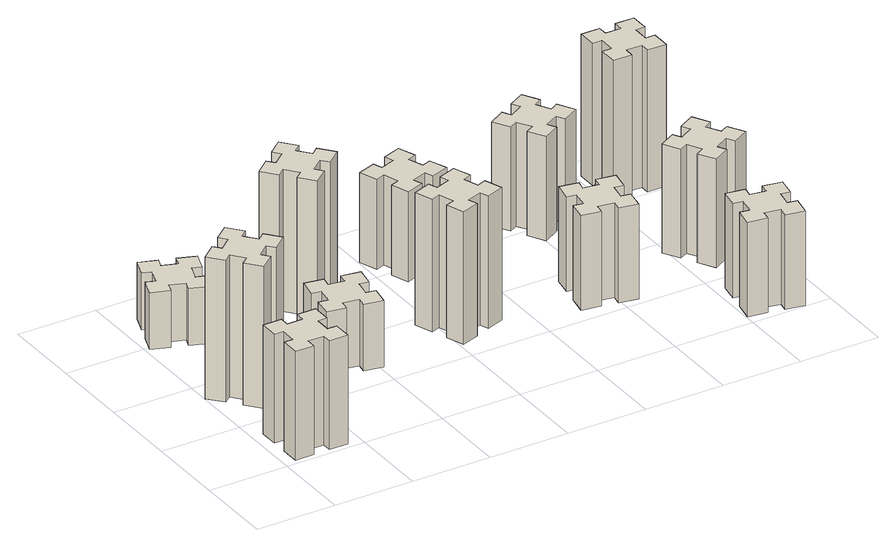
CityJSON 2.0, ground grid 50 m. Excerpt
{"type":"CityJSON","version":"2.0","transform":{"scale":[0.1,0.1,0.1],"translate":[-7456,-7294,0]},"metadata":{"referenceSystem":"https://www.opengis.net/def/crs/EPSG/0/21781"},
"CityObjects":{
"building1":{"type":"Building","attributes":{"class":"1000","function":"1000","usage":"1000","yearOfConstruction":2016,"roofType":"1000","measuredHeight":69,"storeysAboveGround":30,"storeysBelowGround":0},"geometry":[{"type":"Solid","lod":"1","boundaries":[[[[0,1,2,3,4,5,6,7,8,9,10,11,12,13,14,15,16,17,18,19]],[[17,16,20,21]],[[16,15,22,20]],[[15,14,23,22]],[[14,13,24,23]],[[13,12,25,24]],[[12,11,26,25]],[[11,10,27,26]],[[10,9,28,27]],[[9,8,29,28]],[[8,7,30,29]],[[7,6,31,30]],[[6,5,32,31]],[[5,4,33,32]],[[4,3,34,33]],[[3,2,35,34]],[[2,1,36,35]],[[1,0,37,36]],[[0,19,38,37]],[[19,18,39,38]],[[18,17,21,39]],[[24,25,26,27,28,29,30,31,32,33,34,35,36,37,38,39,21,20,22,23]]]]}]},
"building2":{"type":"Building","attributes":{"class":"1000","function":"1000","usage":"1000","yearOfConstruction":2016,"roofType":"1000","measuredHeight":90,"storeysAboveGround":30,"storeysBelowGround":0},"geometry":[{"type":"Solid","lod":"1","boundaries":[[[[40,41,42,43,44,45,46,47,48,49,50,51,52,53,54,55,56,57,58,59]],[[57,56,60,61]],[[56,55,62,60]],[[55,54,63,62]],[[54,53,64,63]],[[53,52,65,64]],[[52,51,66,65]],[[51,50,67,66]],[[50,49,68,67]],[[49,48,69,68]],[[48,47,70,69]],[[47,46,71,70]],[[46,45,72,71]],[[45,44,73,72]],[[44,43,74,73]],[[43,42,75,74]],[[42,41,76,75]],[[41,40,77,76]],[[40,59,78,77]],[[59,58,79,78]],[[58,57,61,79]],[[64,65,66,67,68,69,70,71,72,73,74,75,76,77,78,79,61,60,62,63]]]]}]},
"building3":{"type":"Building","attributes":{"class":"1000","function":"1000","usage":"1000","yearOfConstruction":2016,"roofType":"1000","measuredHeight":36,"storeysAboveGround":30,"storeysBelowGround":0},"geometry":[{"type":"Solid","lod":"1","boundaries":[[[[80,81,82,83,84,85,86,87,88,89,90,91,92,93,94,95,96,97,98,99]],[[97,96,100,101]],[[96,95,102,100]],[[95,94,103,102]],[[94,93,104,103]],[[93,92,105,104]],[[92,91,106,105]],[[91,90,107,106]],[[90,89,108,107]],[[89,88,109,108]],[[88,87,110,109]],[[87,86,111,110]],[[86,85,112,111]],[[85,84,113,112]],[[84,83,114,113]],[[83,82,115,114]],[[82,81,116,115]],[[81,80,117,116]],[[80,99,118,117]],[[99,98,119,118]],[[98,97,101,119]],[[104,105,106,107,108,109,110,111,112,113,114,115,116,117,118,119,101,100,102,103]]]]}]},
"building4":{"type":"Building","attributes":{"class":"1000","function":"1000","usage":"1000","yearOfConstruction":2016,"roofType":"1000","measuredHeight":42,"storeysAboveGround":30,"storeysBelowGround":0},"geometry":[{"type":"Solid","lod":"1","boundaries":[[[[120,121,122,123,124,125,126,127,128,129,130,131,132,133,134,135,136,137,138,139]],[[137,136,140,141]],[[136,135,142,140]],[[135,134,143,142]],[[134,133,144,143]],[[133,132,145,144]],[[132,131,146,145]],[[131,130,147,146]],[[130,129,148,147]],[[129,128,149,148]],[[128,127,150,149]],[[127,126,151,150]],[[126,125,152,151]],[[125,124,153,152]],[[124,123,154,153]],[[123,122,155,154]],[[122,121,156,155]],[[121,120,157,156]],[[120,139,158,157]],[[139,138,159,158]],[[138,137,141,159]],[[144,145,146,147,148,149,150,151,152,153,154,155,156,157,158,159,141,140,142,143]]]]}]},
"building5":{"type":"Building","attributes":{"class":"1000","function":"1000","usage":"1000","yearOfConstruction":2016,"roofType":"1000","measuredHeight":90,"storeysAboveGround":30,"storeysBelowGround":0},"geometry":[{"type":"Solid","lod":"1","boundaries":[[[[160,161,162,163,164,165,166,167,168,169,170,171,172,173,174,175,176,177,178,179]],[[177,176,180,181]],[[176,175,182,180]],[[175,174,183,182]],[[174,173,184,183]],[[173,172,185,184]],[[172,171,186,185]],[[171,170,187,186]],[[170,169,188,187]],[[169,168,189,188]],[[168,167,190,189]],[[167,166,191,190]],[[166,165,192,191]],[[165,164,193,192]],[[164,163,194,193]],[[163,162,195,194]],[[162,161,196,195]],[[161,160,197,196]],[[160,179,198,197]],[[179,178,199,198]],[[178,177,181,199]],[[184,185,186,187,188,189,190,191,192,193,194,195,196,197,198,199,181,180,182,183]]]]}]},
"building6":{"type":"Building","attributes":{"class":"1000","function":"1000","usage":"1000","yearOfConstruction":2016,"roofType":"1000","measuredHeight":84,"storeysAboveGround":30,"storeysBelowGround":0},"geometry":[{"type":"Solid","lod":"1","boundaries":[[[[200,201,202,203,204,205,206,207,208,209,210,211,212,213,214,215,216,217,218,219]],[[217,216,220,221]],[[216,215,222,220]],[[215,214,223,222]],[[214,213,224,223]],[[213,212,225,224]],[[212,211,226,225]],[[211,210,227,226]],[[210,209,228,227]],[[209,208,229,228]],[[208,207,230,229]],[[207,206,231,230]],[[206,205,232,231]],[[205,204,233,232]],[[204,203,234,233]],[[203,202,235,234]],[[202,201,236,235]],[[201,200,237,236]],[[200,219,238,237]],[[219,218,239,238]],[[218,217,221,239]],[[224,225,226,227,228,229,230,231,232,233,234,235,236,237,238,239,221,220,222,223]]]]}]},
"building7":{"type":"Building","attributes":{"class":"1000","function":"1000","usage":"1000","yearOfConstruction":2016,"roofType":"1000","measuredHeight":57,"storeysAboveGround":30,"storeysBelowGround":0},"geometry":[{"type":"Solid","lod":"1","boundaries":[[[[240,241,242,243,244,245,246,247,248,249,250,251,252,253,254,255,256,257,258,259]],[[257,256,260,261]],[[256,255,262,260]],[[255,254,263,262]],[[254,253,264,263]],[[253,252,265,264]],[[252,251,266,265]],[[251,250,267,266]],[[250,249,268,267]],[[249,248,269,268]],[[248,247,270,269]],[[247,246,271,270]],[[246,245,272,271]],[[245,244,273,272]],[[244,243,274,273]],[[243,242,275,274]],[[242,241,276,275]],[[241,240,277,276]],[[240,259,278,277]],[[259,258,279,278]],[[258,257,261,279]],[[264,265,266,267,268,269,270,271,272,273,274,275,276,277,278,279,261,260,262,263]]]]}]},
"building8":{"type":"Building","attributes":{"class":"1000","function":"1000","usage":"1000","yearOfConstruction":2016,"roofType":"1000","measuredHeight":60,"storeysAboveGround":30,"storeysBelowGround":0},"geometry":[{"type":"Solid","lod":"1","boundaries":[[[[280,281,282,283,284,285,286,287,288,289,290,291,292,293,294,295,296,297,298,299]],[[297,296,300,301]],[[296,295,302,300]],[[295,294,303,302]],[[294,293,304,303]],[[293,292,305,304]],[[292,291,306,305]],[[291,290,307,306]],[[290,289,308,307]],[[289,288,309,308]],[[288,287,310,309]],[[287,286,311,310]],[[286,285,312,311]],[[285,284,313,312]],[[284,283,314,313]],[[283,282,315,314]],[[282,281,316,315]],[[281,280,317,316]],[[280,299,318,317]],[[299,298,319,318]],[[298,297,301,319]],[[304,305,306,307,308,309,310,311,312,313,314,315,316,317,318,319,301,300,302,303]]]]}]},
"building9":{"type":"Building","attributes":{"class":"1000","function":"1000","usage":"1000","yearOfConstruction":2016,"roofType":"1000","measuredHeight":66,"storeysAboveGround":30,"storeysBelowGround":0},"geometry":[{"type":"Solid","lod":"1","boundaries":[[[[320,321,322,323,324,325,326,327,328,329,330,331,332,333,334,335,336,337,338,339]],[[337,336,340,341]],[[336,335,342,340]],[[335,334,343,342]],[[334,333,344,343]],[[333,332,345,344]],[[332,331,346,345]],[[331,330,347,346]],[[330,329,348,347]],[[329,328,349,348]],[[328,327,350,349]],[[327,326,351,350]],[[326,325,352,351]],[[325,324,353,352]],[[324,323,354,353]],[[323,322,355,354]],[[322,321,356,355]],[[321,320,357,356]],[[320,339,358,357]],[[339,338,359,358]],[[338,337,341,359]],[[344,345,346,347,348,349,350,351,352,353,354,355,356,357,358,359,341,340,342,343]]]]}]},
"building10":{"type":"Building","attributes":{"class":"1000","function":"1000","usage":"1000","yearOfConstruction":2016,"roofType":"1000","measuredHeight":60,"storeysAboveGround":30,"storeysBelowGround":0},"geometry":[{"type":"Solid","lod":"1","boundaries":[[[[360,361,362,363,364,365,366,367,368,369,370,371,372,373,374,375,376,377,378,379]],[[377,376,380,381]],[[376,375,382,380]],[[375,374,383,382]],[[374,373,384,383]],[[373,372,385,384]],[[372,371,386,385]],[[371,370,387,386]],[[370,369,388,387]],[[369,368,389,388]],[[368,367,390,389]],[[367,366,391,390]],[[366,365,392,391]],[[365,364,393,392]],[[364,363,394,393]],[[363,362,395,394]],[[362,361,396,395]],[[361,360,397,396]],[[360,379,398,397]],[[379,378,399,398]],[[378,377,381,399]],[[384,385,386,387,388,389,390,391,392,393,394,395,396,397,398,399,381,380,382,383]]]]}]},
"building11":{"type":"Building","attributes":{"class":"1000","function":"1000","usage":"1000","yearOfConstruction":2016,"roofType":"1000","measuredHeight":69,"storeysAboveGround":30,"storeysBelowGround":0},"geometry":[{"type":"Solid","lod":"1","boundaries":[[[[400,401,402,403,404,405,406,407,408,409,410,411,412,413,414,415,416,417,418,419]],[[417,416,420,421]],[[416,415,422,420]],[[415,414,423,422]],[[414,413,424,423]],[[413,412,425,424]],[[412,411,426,425]],[[411,410,427,426]],[[410,409,428,427]],[[409,408,429,428]],[[408,407,430,429]],[[407,406,431,430]],[[406,405,432,431]],[[405,404,433,432]],[[404,403,434,433]],[[403,402,435,434]],[[402,401,436,435]],[[401,400,437,436]],[[400,419,438,437]],[[419,418,439,438]],[[418,417,421,439]],[[424,425,426,427,428,429,430,431,432,433,434,435,436,437,438,439,421,420,422,423]]]]}]},
"building12":{"type":"Building","attributes":{"class":"1000","function":"1000","usage":"1000","yearOfConstruction":2016,"roofType":"1000","measuredHeight":90,"storeysAboveGround":30,"storeysBelowGround":0},"geometry":[{"type":"Solid","lod":"1","boundaries":[[[[440,441,442,443,444,445,446,447,448,449,450,451,452,453,454,455,456,457,458,459]],[[457,456,460,461]],[[456,455,462,460]],[[455,454,463,462]],[[454,453,464,463]],[[453,452,465,464]],[[452,451,466,465]],[[451,450,467,466]],[[450,449,468,467]],[[449,448,469,468]],[[448,447,470,469]],[[447,446,471,470]],[[446,445,472,471]],[[445,444,473,472]],[[444,443,474,473]],[[443,442,475,474]],[[442,441,476,475]],[[441,440,477,476]],[[440,459,478,477]],[[459,458,479,478]],[[458,457,461,479]],[[464,465,466,467,468,469,470,471,472,473,474,475,476,477,478,479,461,460,462,463]]]]}]}
},
"vertices":[
[295,315,0],[195,315,0],[195,375,0],[75,375,0],[75,255,0],[135,255,0],[135,155,0],[75,155,0],[75,35,0],[195,35,0],[195,95,0],[295,95,0],[295,35,0],[415,35,0],[415,155,0],[355,155,0],[355,255,0],[415,255,0],[415,375,0],[295,375,0],[355,255,690],[415,255,690],[355,155,690],[415,155,690],[415,35,690],[295,35,690],[295,95,690],[195,95,690],[195,35,690],[75,35,690],[75,155,690],[135,155,690],[135,255,690],[75,255,690],[75,375,690],[195,375,690],[195,315,690],[295,315,690],[295,375,690],[415,375,690],
[362,878,0],[297,954,0],[343,993,0],[266,1085,0],[174,1008,0],[213,962,0],[136,897,0],[98,943,0],[6,866,0],[83,774,0],[129,813,0],[193,736,0],[147,698,0],[224,606,0],[316,683,0],[278,729,0],[354,793,0],[393,747,0],[485,824,0],[408,916,0],[354,793,900],[393,747,900],[278,729,900],[316,683,900],[224,606,900],[147,698,900],[193,736,900],[129,813,900],[83,774,900],[6,866,900],[98,943,900],[136,897,900],[213,962,900],[174,1008,900],[266,1085,900],[343,993,900],[297,954,900],[362,878,900],[408,916,900],[485,824,900],
[332,1501,0],[366,1595,0],[422,1574,0],[463,1687,0],[350,1728,0],[330,1672,0],[236,1706,0],[257,1762,0],[144,1803,0],[103,1690,0],[159,1670,0],[125,1576,0],[69,1597,0],[27,1484,0],[140,1443,0],[161,1499,0],[255,1465,0],[234,1409,0],[347,1367,0],[388,1480,0],[255,1465,360],[234,1409,360],[161,1499,360],[140,1443,360],[27,1484,360],[69,1597,360],[125,1576,360],[159,1670,360],[103,1690,360],[144,1803,360],[257,1762,360],[236,1706,360],[330,1672,360],[350,1728,360],[463,1687,360],[422,1574,360],[366,1595,360],[332,1501,360],[388,1480,360],[347,1367,360],
[985,777,0],[1002,875,0],[1061,865,0],[1082,983,0],[964,1004,0],[954,945,0],[855,962,0],[866,1021,0],[747,1042,0],[727,924,0],[786,914,0],[768,815,0],[709,826,0],[688,707,0],[807,687,0],[817,746,0],[915,728,0],[905,669,0],[1023,648,0],[1044,767,0],[915,728,420],[905,669,420],[817,746,420],[807,687,420],[688,707,420],[709,826,420],[768,815,420],[786,914,420],[727,924,420],[747,1042,420],[866,1021,420],[855,962,420],[954,945,420],[964,1004,420],[1082,983,420],[1061,865,420],[1002,875,420],[985,777,420],[1044,767,420],[1023,648,420],
[869,1453,0],[933,1376,0],[887,1338,0],[964,1246,0],[1056,1323,0],[1018,1369,0],[1094,1433,0],[1133,1387,0],[1225,1464,0],[1148,1556,0],[1102,1518,0],[1037,1594,0],[1083,1633,0],[1006,1725,0],[914,1648,0],[953,1602,0],[876,1537,0],[838,1583,0],[746,1506,0],[823,1414,0],[876,1537,900],[838,1583,900],[953,1602,900],[914,1648,900],[1006,1725,900],[1083,1633,900],[1037,1594,900],[1102,1518,900],[1148,1556,900],[1225,1464,900],[1133,1387,900],[1094,1433,900],[1018,1369,900],[1056,1323,900],[964,1246,900],[887,1338,900],[933,1376,900],[869,1453,900],[823,1414,900],[746,1506,900],
[1746,836,0],[1712,930,0],[1768,950,0],[1727,1063,0],[1614,1022,0],[1635,966,0],[1541,932,0],[1520,988,0],[1407,947,0],[1449,834,0],[1505,855,0],[1539,761,0],[1483,740,0],[1524,627,0],[1637,669,0],[1616,725,0],[1710,759,0],[1730,703,0],[1843,744,0],[1802,857,0],[1710,759,840],[1730,703,840],[1616,725,840],[1637,669,840],[1524,627,840],[1483,740,840],[1539,761,840],[1505,855,840],[1449,834,840],[1407,947,840],[1520,988,840],[1541,932,840],[1635,966,840],[1614,1022,840],[1727,1063,840],[1768,950,840],[1712,930,840],[1746,836,840],[1802,857,840],[1843,744,840],
[1716,1465,0],[1810,1499,0],[1830,1443,0],[1943,1484,0],[1902,1597,0],[1846,1576,0],[1812,1670,0],[1868,1690,0],[1827,1803,0],[1714,1762,0],[1735,1706,0],[1641,1672,0],[1620,1728,0],[1507,1687,0],[1549,1574,0],[1605,1595,0],[1639,1501,0],[1583,1480,0],[1624,1367,0],[1737,1409,0],[1639,1501,570],[1583,1480,570],[1605,1595,570],[1549,1574,570],[1507,1687,570],[1620,1728,570],[1641,1672,570],[1735,1706,570],[1714,1762,570],[1827,1803,570],[1868,1690,570],[1812,1670,570],[1846,1576,570],[1902,1597,570],[1943,1484,570],[1830,1443,570],[1810,1499,570],[1716,1465,570],[1737,1409,570],[1624,1367,570],
[2366,814,0],[2348,715,0],[2289,726,0],[2268,607,0],[2387,587,0],[2397,646,0],[2495,628,0],[2485,569,0],[2603,548,0],[2624,667,0],[2565,677,0],[2582,775,0],[2641,765,0],[2662,883,0],[2544,904,0],[2534,845,0],[2435,862,0],[2446,921,0],[2327,942,0],[2307,824,0],[2435,862,600],[2446,921,600],[2534,845,600],[2544,904,600],[2662,883,600],[2641,765,600],[2582,775,600],[2565,677,600],[2624,667,600],[2603,548,600],[2485,569,600],[2495,628,600],[2397,646,600],[2387,587,600],[2268,607,600],[2289,726,600],[2348,715,600],[2366,814,600],[2307,824,600],[2327,942,600],
[2686,1597,0],[2636,1684,0],[2688,1714,0],[2628,1818,0],[2524,1758,0],[2554,1706,0],[2467,1656,0],[2437,1708,0],[2333,1648,0],[2393,1544,0],[2445,1574,0],[2495,1487,0],[2443,1457,0],[2503,1353,0],[2607,1413,0],[2577,1465,0],[2664,1515,0],[2694,1463,0],[2798,1523,0],[2738,1627,0],[2664,1515,660],[2694,1463,660],[2577,1465,660],[2607,1413,660],[2503,1353,660],[2443,1457,660],[2495,1487,660],[2445,1574,660],[2393,1544,660],[2333,1648,660],[2437,1708,660],[2467,1656,660],[2554,1706,660],[2524,1758,660],[2628,1818,660],[2688,1714,660],[2636,1684,660],[2686,1597,660],[2738,1627,660],[2798,1523,660],
[3137,106,0],[3235,88,0],[3225,29,0],[3343,8,0],[3364,127,0],[3305,137,0],[3322,235,0],[3381,225,0],[3402,343,0],[3284,364,0],[3274,305,0],[3175,322,0],[3186,381,0],[3067,402,0],[3047,284,0],[3106,274,0],[3088,175,0],[3029,186,0],[3008,67,0],[3127,47,0],[3088,175,600],[3029,186,600],[3106,274,600],[3047,284,600],[3067,402,600],[3186,381,600],[3175,322,600],[3274,305,600],[3284,364,600],[3402,343,600],[3381,225,600],[3322,235,600],[3305,137,600],[3364,127,600],[3343,8,600],[3225,29,600],[3235,88,600],[3137,106,600],[3127,47,600],[3008,67,600],
[3217,725,0],[3304,775,0],[3334,723,0],[3438,783,0],[3378,887,0],[3326,857,0],[3276,944,0],[3328,974,0],[3268,1078,0],[3164,1018,0],[3194,966,0],[3107,916,0],[3077,968,0],[2973,908,0],[3033,804,0],[3085,834,0],[3135,747,0],[3083,717,0],[3143,613,0],[3247,673,0],[3135,747,690],[3083,717,690],[3085,834,690],[3033,804,690],[2973,908,690],[3077,968,690],[3107,916,690],[3194,966,690],[3164,1018,690],[3268,1078,690],[3328,974,690],[3276,944,690],[3326,857,690],[3378,887,690],[3438,783,690],[3334,723,690],[3304,775,690],[3217,725,690],[3247,673,690],[3143,613,690],
[3155,1575,0],[3255,1575,0],[3255,1515,0],[3375,1515,0],[3375,1635,0],[3315,1635,0],[3315,1735,0],[3375,1735,0],[3375,1855,0],[3255,1855,0],[3255,1795,0],[3155,1795,0],[3155,1855,0],[3035,1855,0],[3035,1735,0],[3095,1735,0],[3095,1635,0],[3035,1635,0],[3035,1515,0],[3155,1515,0],[3095,1635,900],[3035,1635,900],[3095,1735,900],[3035,1735,900],[3035,1855,900],[3155,1855,900],[3155,1795,900],[3255,1795,900],[3255,1855,900],[3375,1855,900],[3375,1735,900],[3315,1735,900],[3315,1635,900],[3375,1635,900],[3375,1515,900],[3255,1515,900],[3255,1575,900],[3155,1575,900],[3155,1515,900],[3035,1515,900]
]}
